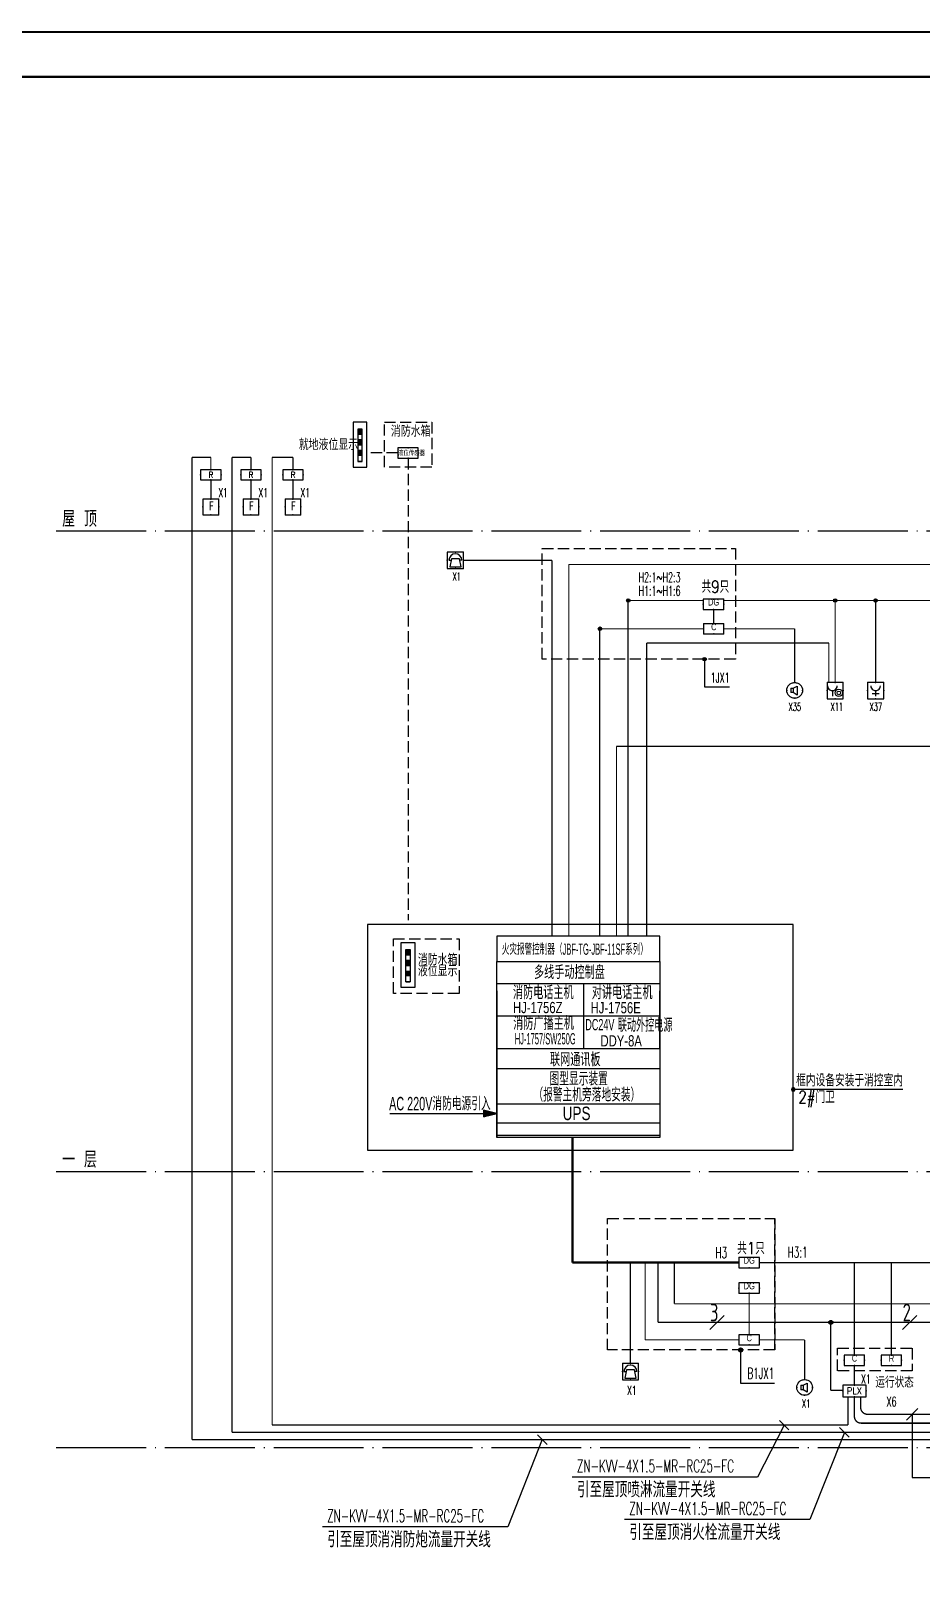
# Model space of a CAD drawing. Extents: x -1396510 to 1250330, y -1892470 to 1623980.
# Drawn here: x -534984 to -515184, y -1387120 to -1352785 of the extents above; entities that cross this region are included whole.
import ezdxf
from ezdxf.enums import TextEntityAlignment as Align

# ---------------------------------------------------------------- set-up
doc = ezdxf.new("R2010")
doc.units = 0
doc.header["$LTSCALE"] = 1000
doc.header["$MEASUREMENT"] = 0
doc.linetypes.add('DASH', pattern=[0.35, 0.25, -0.1])
doc.linetypes.add('DOTE', pattern=[2.42, 2, -0.2, 0.02, -0.2])
doc.layers.get('Defpoints').update_dxf_attribs({"color": 210})
for name, color, linetype in [('0-cxFrame', 155, 'Continuous'), ('0-校对', 6, 'Continuous'), ('DIM-消防', 3, 'Continuous'), ('DIM-照明', 3, 'Continuous'), ('EQUIP-广播', 3, 'Continuous'), ('EQUIP-消防', 3, 'Continuous'), ('TEL_TEXT', 7, 'Continuous'), ('WIRE-手动控制线', 4, 'TG_N'), ('WIRE-消防', 5, 'DASH'), ('WIRE-照明', 1, 'Continuous'), ('电气', 7, 'Continuous'), ('电气标注', 6, 'Continuous'), ('电气系统图', 7, 'Continuous')]:
    doc.layers.add(name, color=color, linetype=linetype)
doc.layers.add('0-cxText', color=131, linetype='Continuous', lineweight=25)
doc.styles.add('_HZTXT', font='bzxw.shx', dxfattribs={"width": 0.8, "bigfont": 'bzhz.shx'})
doc.styles.add('_TEL_DIM', font='SIMPLEX', dxfattribs={"width": 0.8, "height": 3.5, "bigfont": 'HZTXT'})
doc.styles.add('cx_tuming', font='simhei.ttf')
doc.styles.add('cx_tuqian1', font='')
doc.styles.add('HZTXT5', font='aa.shx', dxfattribs={"width": 0.7, "bigfont": 'hztxt.shx'})
doc.styles.get("Standard").update_dxf_attribs({"font": 'gbenor.shx', "bigfont": 'gbcbig.shx'})
doc.styles.add('TG_LINETYPE', font='SIMPLEX', dxfattribs={"width": 0.8, "height": 3, "bigfont": 'HZTXT'})
doc.styles.add('宋体', font='')
doc.styles.add('黑体', font='simhei.ttf', dxfattribs={"height": 12})
doc.styles.get('cx_tuqian1').set_extended_font_data('SimSun')
doc.styles.get('宋体').set_extended_font_data('SimSun')
doc.linetypes.add('TG_B', pattern='A,1,-0.3,["B",TG_LINETYPE,S=0.1,R=0,X=-0.25,Y=-0.15],0', length=1.3)
doc.linetypes.add('TG_H', pattern='A,1,-0.3,["H",TG_LINETYPE,S=0.1,R=0,X=-0.25,Y=-0.15],0', length=1.3)
doc.linetypes.add('TG_N', pattern='A,1,-0.3,["N",TG_LINETYPE,S=0.1,R=0,X=-0.25,Y=-0.15],0', length=1.3)
doc.linetypes.add('TG_TV', pattern='A,1,-0.6,["TV",TG_LINETYPE,S=0.1,R=0,X=-0.6,Y=-0.15],0', length=1.6)
doc.linetypes.add('TG_XP', pattern='A,1,-0.3,["XP",TG_LINETYPE,S=0.1,R=0,X=-0.6,Y=-0.15],0', length=1.3)
doc.linetypes.add('TG_Z', pattern='A,1,-0.3,["Z",TG_LINETYPE,S=0.1,R=0,X=-0.25,Y=-0.15],0', length=1.3)

# ---------------------------------------------------------------- blocks, each defined once
blk = doc.blocks.new('A$C2D115A94')
at = {"layer": '电气系统图'}
h = blk.add_hatch(color=2, dxfattribs=at)
edge = h.paths.add_edge_path()
edge.add_arc((45, 45), 45, 0, 360)
at = {"layer": '电气系统图', "color": 2}
for p, q in [((0, 45), (90, 45)), ((45, 90), (45, 0))]:
    blk.add_line(p, q, dxfattribs=at)
blk.add_circle((45, 45), 45, dxfattribs=at)
blk = doc.blocks.new('$equip$00002658')
for p, q in [((0.5, 1), (-0.5, 1)), ((-0.5, 1), (-0.5, 0)), ((0.5, 0), (0.5, 1)), ((-0.5, 0), (0.5, 0)), ((-0.4, 0.5), (-0.27, 0.5)), ((-0.25, 0.6), (-0.35, 0.1)), ((-0.35, 0.1), (0.35, 0.1)), ((0.25, 0.6), (-0.25, 0.6)), ((0.35, 0.1), (0.25, 0.6)), ((0.4, 0.5), (0.27, 0.5))]:
    blk.add_line(p, q)
at = {"const_width": 0.0571}
blk.add_lwpolyline([(-0.5, 1), (0.5, 1), (0.5, 0), (-0.5, 0), (-0.5, 1), (0.5, 1)], dxfattribs=at)
blk.add_arc((0, 0.5), 0.4, 0, 180)
for p in [(0, 1), (-0.5, 0.5), (0, 0), (0.5, 0.5)]:
    blk.add_point(p)
at = {"color": 7, "flags": 1}
for tag, height, p in [('A', 0.00002, (0, 0)), ('B', 0.4, (0.762, 0.292))]:
    blk.add_attdef(tag, text='', height=height, dxfattribs=at).set_placement(p, align=Align.MIDDLE_CENTER)
blk = doc.blocks.new('$equip$00002655')
for p, q in [((-0.5, 1), (-0.5, 0)), ((0.5, 1), (-0.5, 1)), ((0.5, 0), (0.5, 1)), ((-0.5, 0), (0.5, 0)), ((-0.169, 0.5), (-0.169, 0.15))]:
    blk.add_line(p, q)
at = {"const_width": 0.0571}
blk.add_lwpolyline([(-0.5, 1), (0.5, 1), (0.5, 0), (-0.5, 0), (-0.5, 1), (0.5, 1)], dxfattribs=at)
for radius in [0.226, 0.113]:
    blk.add_circle((0.227, 0.36), radius)
blk.add_arc((-0.169, 0.8), 0.3, 180, 0)
for p in [(0, 1), (-0.5, 0.5), (0, 0), (0.5, 0.5)]:
    blk.add_point(p)
at = {"color": 7, "flags": 1}
for tag, height, p in [('A', 0.00002, (0, 0)), ('B', 0.4, (0.762, 0.292))]:
    blk.add_attdef(tag, text='', height=height, dxfattribs=at).set_placement(p, align=Align.MIDDLE_CENTER)
blk = doc.blocks.new('$equip$00002656')
for p, q in [((-0.5, 1), (-0.5, 0)), ((0.5, 1), (-0.5, 1)), ((0.5, 0), (0.5, 1)), ((-0.5, 0), (0.5, 0)), ((-0.219, 0.331), (0.222, 0.331)), ((0, 0.5), (0, 0.15))]:
    blk.add_line(p, q)
at = {"const_width": 0.0571}
blk.add_lwpolyline([(-0.5, 1), (0.5, 1), (0.5, 0), (-0.5, 0), (-0.5, 1), (0.5, 1)], dxfattribs=at)
blk.add_arc((0, 0.8), 0.3, 180, 0)
for p in [(0, 1), (-0.5, 0.5), (0, 0), (0.5, 0.5)]:
    blk.add_point(p)
at = {"color": 7, "flags": 1}
for tag, height, p in [('A', 0.00002, (0, 0)), ('B', 0.4, (0.762, 0.292))]:
    blk.add_attdef(tag, text='', height=height, dxfattribs=at).set_placement(p, align=Align.MIDDLE_CENTER)
blk = doc.blocks.new('$equip$00002776')
for p, q in [((0.65, 0.65), (-0.65, 0.65)), ((-0.65, 0.65), (-0.65, 0)), ((-0.65, 0), (0.65, 0)), ((0.65, 0), (0.65, 0.65))]:
    blk.add_line(p, q)
at = {"const_width": 0.0571}
blk.add_lwpolyline([(-0.65, 0.65), (-0.65, 0), (0.65, 0), (0.65, 0.65), (-0.65, 0.65), (-0.65, 0)], dxfattribs=at)
for p in [(-0.65, 0.325), (0, 0.65), (0, 0), (0.65, 0.325)]:
    blk.add_point(p)
at = {"color": 7}
blk.add_attdef('$TEXT$', text='', height=0.34, dxfattribs=at).set_placement((0.006, 0.343), align=Align.MIDDLE_CENTER)
at = {"color": 7, "flags": 1}
for tag, height, p in [('A', 0.00002, (0, 0)), ('B', 0.4, (0.905, 0.246))]:
    blk.add_attdef(tag, text='', height=height, dxfattribs=at).set_placement(p, align=Align.MIDDLE_CENTER)
blk = doc.blocks.new('$equip$00002773')
for p, q in [((0.65, 0.65), (-0.65, 0.65)), ((-0.65, 0.65), (-0.65, 0)), ((-0.65, 0), (0.65, 0)), ((0.65, 0), (0.65, 0.65))]:
    blk.add_line(p, q)
at = {"const_width": 0.04}
blk.add_lwpolyline([(-0.65, 0.65), (-0.65, 0), (0.65, 0), (0.65, 0.65), (-0.65, 0.65), (-0.65, 0)], dxfattribs=at)
for p in [(-0.65, 0.325), (0, 0.65), (0, 0), (0.65, 0.325)]:
    blk.add_point(p)
at = {"color": 7}
blk.add_attdef('$TEXT$', text='', height=0.4, dxfattribs=at).set_placement((0.006, 0.343), align=Align.MIDDLE_CENTER)
at = {"color": 7, "flags": 1}
for tag, p in [('A', (0, 0)), ('B', (0.905, 0.246))]:
    blk.add_attdef(tag, text='', height=0.4, dxfattribs=at).set_placement(p, align=Align.MIDDLE_CENTER)
blk = doc.blocks.new('$equip$00002341')
for p, q in [((-0.241, 0.136), (-0.241, -0.144)), ((-0.241, 0.136), (-0.101, 0.136)), ((-0.101, 0.136), (0.167, 0.277)), ((-0.101, 0.136), (-0.101, -0.144)), ((0.167, 0.277), (0.167, -0.295)), ((-0.101, -0.144), (-0.241, -0.144)), ((0.167, -0.295), (-0.101, -0.144))]:
    blk.add_line(p, q)
at = {"const_width": 0.0571}
blk.add_lwpolyline([(-0.5, 0, -1), (0.5, 0, -1), (-0.5, 0, -1.463176)], format="xyb", dxfattribs=at)
blk.add_circle((0, 0), 0.5)
for p in [(-0.5, 0), (0, 0.5), (0.5, 0), (0, -0.5)]:
    blk.add_point(p)
at = {"color": 7, "style": '_TEL_DIM', "flags": 1}
blk.add_attdef('A', text='', height=0.00002, dxfattribs=at).set_placement((0, 0), align=Align.MIDDLE_CENTER)
blk = doc.blocks.new('$TELECSYS$00000095')
blk.add_line((0.4, 0.4), (-0.4, -0.4))
at = {"width": 0.8}
blk.add_attdef('N', text='', height=1, dxfattribs=at).set_placement((-0.017, 1.056), align=Align.MIDDLE)
blk = doc.blocks.new('$equip$00001927')
for p, q in [((0.65, 0.65), (-0.65, 0.65)), ((-0.65, 0.65), (-0.65, 0)), ((-0.65, 0), (0.65, 0)), ((0.65, 0), (0.65, 0.65))]:
    blk.add_line(p, q)
for p in [(-0.65, 0.325), (0, 0.65), (0, 0), (0.65, 0.325)]:
    blk.add_point(p)
at = {"color": 7, "style": '_TEL_DIM'}
blk.add_attdef('$TEXT$', text='', height=0.34, dxfattribs=at).set_placement((0.006, 0.343), align=Align.MIDDLE_CENTER)
at = {"color": 7, "style": '_TEL_DIM', "flags": 1}
blk.add_attdef('A', text='', height=0.00002, dxfattribs=at).set_placement((0, 0), align=Align.MIDDLE_CENTER)
blk = doc.blocks.new('$equip$00002809')
for p, q in [((-0.65, 0.65), (-0.65, 0)), ((0.65, 0.65), (-0.65, 0.65)), ((-0.65, 0), (0.65, 0)), ((0.65, 0), (0.65, 0.65))]:
    blk.add_line(p, q)
at = {"const_width": 0.04}
blk.add_lwpolyline([(-0.65, 0.65), (0.65, 0.65), (0.65, 0), (-0.65, 0), (-0.65, 0.65), (0.65, 0.65)], dxfattribs=at)
for p in [(-0.65, 0.325), (0, 0.65), (0, 0), (0.65, 0.325)]:
    blk.add_point(p)
at = {"color": 7, "flags": 1}
for tag, height, p in [('A', 0.00002, (0, 0)), ('B', 0.4, (0.905, 0.246))]:
    blk.add_attdef(tag, text='', height=height, dxfattribs=at).set_placement(p, align=Align.MIDDLE_CENTER)
blk = doc.blocks.new('$equip$00003128')
for p, q in [((-0.5, 0.5), (-0.5, -0.5)), ((0.5, 0.5), (-0.5, 0.5)), ((0.5, -0.5), (0.5, 0.5)), ((-0.5, -0.5), (0.5, -0.5))]:
    blk.add_line(p, q)
at = {"const_width": 0.0571}
blk.add_lwpolyline([(-0.5, 0.5), (0.5, 0.5), (0.5, -0.5), (-0.5, -0.5), (-0.5, 0.5), (0.5, 0.5)], dxfattribs=at)
for p in [(-0.5, 0), (0, 0.5), (0.5, 0), (0, -0.5)]:
    blk.add_point(p)
at = {"color": 7, "style": '_TEL_DIM'}
blk.add_attdef('$TEXT$', text='', height=0.4, dxfattribs=at).set_placement((0.026, -0.008), align=Align.MIDDLE_CENTER)
at = {"color": 7, "style": '_TEL_DIM', "flags": 1}
for tag, height, p in [('A', 0.00002, (0, 0)), ('B', 0.4, (0.755, -0.254))]:
    blk.add_attdef(tag, text='', height=height, dxfattribs=at).set_placement(p, align=Align.MIDDLE_CENTER)
blk = doc.blocks.new('TK22.A1 L(Dragon)')
at = {"layer": '0-cxFrame', "color": 7, "const_width": 0.5}
blk.add_lwpolyline([(0, 0), (-841, 0), (-841, 594), (0, 594)], close=True, dxfattribs=at)
at = {"layer": '0-cxFrame', "const_width": 0.5}
blk.add_lwpolyline([(-80, 10), (-821, 10), (-821, 584), (-80, 584)], close=True, dxfattribs=at)
at = {"style": '黑体', "flags": 4}
blk.add_attdef('图幅', text='', height=3.3, dxfattribs=at).set_placement((-40, 3), align=Align.RIGHT)
at = {"layer": '0-cxText', "flags": 4}
for tag, height, style, p in [('建设单位', 3.5, 'cx_tuming', (-45, 240)), ('项目名称', 3.5, 'cx_tuming', (-45, 210)), ('子项名称', 3.5, 'cx_tuming', (-45, 180)), ('工程编号', 3.3, 'cx_tuqian1', (-35, 165)), ('图名1', 3.5, 'cx_tuming', (-45, 87)), ('图名2', 3.5, 'cx_tuming', (-45, 79)), ('图名3', 3.5, 'cx_tuming', (-45, 71)), ('出图日期', 3.3, 'cx_tuqian1', (-39, 60)), ('专业', 3.3, 'cx_tuqian1', (-55, 52)), ('图号', 3.3, 'cx_tuqian1', (-55, 44)), ('版次', 3.3, 'cx_tuqian1', (-20, 44))]:
    blk.add_attdef(tag, text='', height=height, dxfattribs=dict(at, style=style)).set_placement(p, align=Align.MIDDLE)
at = {"layer": 'Defpoints', "color": 6, "flags": 4}
for tag, height, style, p in [('tufu', 3.3, '黑体', (-12, 12)), ('dwfname', 4, 'cx_tuqian1', (-80, 3))]:
    blk.add_attdef(tag, text='', height=height, dxfattribs=dict(at, style=style)).set_placement(p, align=Align.RIGHT)

msp = doc.modelspace()

# ---------------------------------------------------------------- hatches: boundary and pattern name
at = {"layer": 'TEL_TEXT'}
h = msp.add_hatch(color=8, dxfattribs=at)
h.dxf.hatch_style = 1
h.paths.add_polyline_path([(-527615.6, -1361644.8), (-527715.6, -1361644.8), (-527715.6, -1361764.8), (-527615.6, -1361764.8)])
h = msp.add_hatch(color=8, dxfattribs=at)
h.dxf.hatch_style = 1
h.paths.add_polyline_path([(-527615.6, -1361884.8), (-527715.6, -1361884.8), (-527715.6, -1362004.8), (-527615.6, -1362004.8)])
h = msp.add_hatch(color=8, dxfattribs=at)
h.dxf.hatch_style = 1
h.paths.add_polyline_path([(-527615.6, -1362124.8), (-527715.6, -1362124.8), (-527715.6, -1362244.8), (-527615.6, -1362244.8)])
h = msp.add_hatch(color=8, dxfattribs=at)
h.dxf.hatch_style = 1
h.paths.add_polyline_path([(-526644.8, -1373221.5), (-526544.8, -1373221.5), (-526544.8, -1373341.5), (-526644.8, -1373341.5)])
h = msp.add_hatch(color=8, dxfattribs=at)
h.dxf.hatch_style = 1
h.paths.add_polyline_path([(-526644.8, -1373461.5), (-526544.8, -1373461.5), (-526544.8, -1373581.5), (-526644.8, -1373581.5)])
h = msp.add_hatch(color=8, dxfattribs=at)
h.dxf.hatch_style = 1
h.paths.add_polyline_path([(-526644.8, -1373701.5), (-526544.8, -1373701.5), (-526544.8, -1373821.5), (-526644.8, -1373821.5)])
at = {"layer": '电气'}
h = msp.add_hatch(dxfattribs=at)
h.set_pattern_fill('ANSI31', color=0, scale=24, style=0)
h.set_pattern_definition([(45.0000001, (-1024184.3677, -1509987.2517), (-2.121320348, 2.12132034), [])])
h.paths.add_polyline_path([(-524913.8, -1376799.5), (-524913.8, -1376946.7), (-524617.4, -1376873.1)])

# ---------------------------------------------------------------- linework, layer by layer
at = {"layer": 'DIM-照明'}
for p, q in [((-518124.2, -1383910.8), (-518336.3, -1383698.7)), ((-515512.1, -1383691.1), (-515257.5, -1383436.6)), ((-515384.8, -1383563.8), (-515384.8, -1384968.5)), ((-523503.9, -1384233.5), (-523716.1, -1384021.3)), ((-518230.3, -1383804.8), (-518823.4, -1384959.5)), ((-516890.9, -1383966.1), (-517659.8, -1385907.7)), ((-516784.9, -1384072.2), (-516997, -1383860)), ((-523610, -1384127.4), (-524378.8, -1386069)), ((-518823.4, -1384959.5), (-522943.4, -1384959.5)), ((-515384.8, -1384968.5), (-511740, -1384968.5)), ((-524378.8, -1386069), (-528498.8, -1386069)), ((-517659.8, -1385907.7), (-521779.8, -1385907.7))]:
    msp.add_line(p, q, dxfattribs=at)
at = {"layer": 'TEL_TEXT'}
for p, q in [((-527615.6, -1361764.8, -1550805.5), (-527715.6, -1361764.8, -1550805.5)), ((-527615.6, -1361884.8, -1550805.5), (-527715.6, -1361884.8, -1550805.5)), ((-527615.6, -1362004.8, -1550805.5), (-527715.6, -1362004.8, -1550805.5)), ((-526644.8, -1373341.5, -1550805.5), (-526544.8, -1373341.5, -1550805.5)), ((-526644.8, -1373461.5, -1550805.5), (-526544.8, -1373461.5, -1550805.5)), ((-526644.8, -1373581.5, -1550805.5), (-526544.8, -1373581.5, -1550805.5))]:
    msp.add_line(p, q, dxfattribs=at)
at = {"layer": 'TEL_TEXT', "color": 8}
for p, q in [((-527615.6, -1362124.8, -1550805.5), (-527715.6, -1362124.8, -1550805.5)), ((-527615.6, -1362364.8, -1550805.5), (-527715.6, -1362364.8, -1550805.5)), ((-526644.8, -1373701.5, -1550805.5), (-526544.8, -1373701.5, -1550805.5)), ((-526644.8, -1373941.5, -1550805.5), (-526544.8, -1373941.5, -1550805.5))]:
    msp.add_line(p, q, dxfattribs=at)
at = {"layer": 'TEL_TEXT', "linetype": 'DASH'}
for p, q in [((-526822.3, -1362176.8, -1550805.5), (-527515.6, -1362176.8, -1550805.5)), ((-526594.8, -1362290.5, -1550805.5), (-526594.8, -1372567.6, -1550805.5))]:
    msp.add_line(p, q, dxfattribs=at)
at = {"layer": 'TEL_TEXT', "elevation": -1550805.5}
for points in [[(-527515.6, -1361490.9), (-527815.6, -1361490.9), (-527815.6, -1362490.9), (-527515.6, -1362490.9)], [(-527615.6, -1361644.8), (-527715.6, -1361644.8), (-527715.6, -1362364.8), (-527615.6, -1362364.8)], [(-526744.8, -1373067.6), (-526444.8, -1373067.6), (-526444.8, -1374067.6), (-526744.8, -1374067.6)], [(-526644.8, -1373221.5), (-526544.8, -1373221.5), (-526544.8, -1373941.5), (-526644.8, -1373941.5)]]:
    msp.add_lwpolyline(points, close=True, dxfattribs=at)
at = {"layer": 'TEL_TEXT', "color": 1, "linetype": 'DASH', "elevation": -1550805.5}
for points in [[(-527122.3, -1361490.9), (-526067.3, -1361490.9), (-526067.3, -1362490.9), (-527122.3, -1362490.9)], [(-526921.3, -1372985.5), (-525460.8, -1372985.5), (-525460.8, -1374200.5), (-526921.3, -1374200.5)]]:
    msp.add_lwpolyline(points, close=True, dxfattribs=at)
at = {"layer": 'TEL_TEXT', "linetype": 'DASH'}
msp.add_lwpolyline([(-517043.5, -1382094.9), (-515383.5, -1382094.9), (-515383.5, -1382594.9), (-517043.5, -1382594.9)], close=True, dxfattribs=at)
at = {"layer": 'WIRE-手动控制线', "color": 4, "linetype": 'TG_N', "ltscale": 0.75, "const_width": 30}
for points, elevation in [([(-521034.3, -1380188.4), (-521034.3, -1381520.5)], 3095.9), ([(-521034.3, -1381520.5), (-509229.9, -1381520.4)], -12631.4), ([(-517192.8, -1381520.5), (-517192.8, -1383030.2)], -1391170.4), ([(-517192.8, -1383030.2), (-516928.2, -1383030.2)], -1391170.4)]:
    msp.add_lwpolyline(points, dxfattribs=dict(at, elevation=elevation))
at = {"layer": 'WIRE-消防', "color": 3, "linetype": 'TG_Z', "ltscale": 0.7, "const_width": 27, "elevation": -1550805.5}
for points in [[(-525362.1, -1364563.9), (-523392.8, -1364563.9)], [(-523392.8, -1364563.9), (-523392.8, -1372929.1)]]:
    msp.add_lwpolyline(points, dxfattribs=at)
at = {"layer": 'WIRE-消防', "color": 4, "linetype": 'TG_TV', "ltscale": 0.7, "const_width": 27, "elevation": -1550805.5}
for points in [[(-523020.1, -1364656.5), (-523020.1, -1372929.1)], [(-523020.1, -1364656.5), (-501312.6, -1364656.6)]]:
    msp.add_lwpolyline(points, dxfattribs=at)
at = {"layer": 'WIRE-消防', "color": 2, "linetype": 'TG_B', "ltscale": 0.7, "const_width": 27, "elevation": -1550805.5}
for points in [[(-522332.2, -1366088.4), (-522332.6, -1372929.2)], [(-522332.2, -1366088.4), (-520025.7, -1366088.4)], [(-519570.7, -1366088.4), (-517996.3, -1366088.4)], [(-517996.3, -1367283.1), (-517996.3, -1366088.4)]]:
    msp.add_lwpolyline(points, dxfattribs=at)
at = {"layer": 'WIRE-消防', "color": 6, "linetype": 'TG_H', "ltscale": 0.7, "const_width": 27, "elevation": -1550805.5}
for points in [[(-521287.4, -1366403.4), (-517236.3, -1366403.4)], [(-521287.4, -1366403.4), (-521287.4, -1372929.2)], [(-517236.3, -1367283.1), (-517236.3, -1366403.4)]]:
    msp.add_lwpolyline(points, dxfattribs=at)
at = {"layer": 'WIRE-消防', "color": 4, "linetype": 'TG_XP', "ltscale": 0.7, "const_width": 27, "elevation": -1550805.5}
for points in [[(-521959.9, -1368701.3), (-500233.3, -1368701.3)], [(-521959.9, -1368701.3), (-521959.9, -1372929.2)]]:
    msp.add_lwpolyline(points, dxfattribs=at)
at = {"layer": 'WIRE-消防', "color": 3, "linetype": 'TG_Z', "ltscale": 0.75, "const_width": 30, "elevation": 5284.9}
msp.add_lwpolyline([(-521648.6, -1382433.9), (-521648.6, -1380188.4)], dxfattribs=at)
at = {"layer": 'WIRE-消防', "color": 2, "linetype": 'TG_B', "ltscale": 0.75, "const_width": 27}
for points, elevation in [([(-521322.2, -1380188.4), (-521322.2, -1381908.3)], 3095.9), ([(-521322.2, -1381908.3), (-519237.2, -1381908.3)], -1550805.5), ([(-518782.2, -1381908.3), (-517775.5, -1381908.3)], -1550805.5), ([(-517775.5, -1382791.5), (-517775.5, -1381908.3)], -1550805.5)]:
    msp.add_lwpolyline(points, dxfattribs=dict(at, elevation=elevation))
at = {"layer": 'WIRE-消防', "color": 210, "linetype": 'TG_H', "ltscale": 0.75, "const_width": 27}
for points, elevation in [([(-520671.6, -1381106.4), (-520671.6, -1380188.4)], 5284.9), ([(-520671.6, -1381106.4), (-501090.2, -1381106.4)], 3095.9)]:
    msp.add_lwpolyline(points, dxfattribs=dict(at, elevation=elevation))
at = {"layer": 'WIRE-照明', "linetype": 'Continuous'}
for points, const_width, elevation in [([(-531400.4, -1362272.2), (-531400.7, -1384127.4)], 27, -1380225.2), ([(-530980.9, -1362272.2), (-531400.4, -1362272.2)], 27, -1544238.4), ([(-530980.9, -1362548.1), (-530980.9, -1362272.2)], 27, -1544238.4), ([(-530509, -1362272.2), (-530509.4, -1383966)], 27, -1386792.3), ([(-530089.5, -1362272.2), (-530509, -1362272.2)], 27, -1550805.5), ([(-530089.5, -1362548.1), (-530089.5, -1362272.2)], 27, -1550805.5), ([(-529617.6, -1362272.2), (-529618, -1383804.7)], 27, -1393359.4), ([(-529154.5, -1362272.2), (-529617.6, -1362272.2)], 27, -1550805.5), ([(-529154.5, -1362548.1), (-529154.5, -1362272.2)], 27, -1550805.5), ([(-530980.9, -1362775.6), (-530980.9, -1363215.6)], 30, -1546427.4), ([(-530089.5, -1362775.6), (-530089.5, -1363215.6)], 30, -1552994.6), ([(-529154.5, -1362775.6), (-529154.5, -1363215.6)], 30, -1552994.6), ([(-521701.9, -1365458.4), (-521702.3, -1372929.2)], 27, -1550805.5), ([(-521701.9, -1365458.4), (-520035.4, -1365458.4)], 27, -1550805.5), ([(-519573.9, -1365458.4), (-506514, -1365458.4)], 27, -1550805.5), ([(-517096.3, -1367283.1), (-517096.3, -1365458.4)], 27, -1550805.5), ([(-516196.3, -1367283.1), (-516196.3, -1365458.4)], 27, -1550805.5), ([(-519798.2, -1365974.6), (-519798.2, -1365657.4)], 27, -1550805.5), ([(-522939.9, -1380188.4), (-522939.9, -1377407.3)], 52.5, -1550805.5), ([(-522939.9, -1380188.4), (-519237.2, -1380188.4)], 52.5, 0), ([(-518782.2, -1380188.3), (-499514.5, -1380188.3)], 30, 0), ([(-519009.7, -1381794.5), (-519009.7, -1380870.2)], 27, -1550805.5), ([(-516668.2, -1382474.9), (-516668.2, -1382914.9)], 30, -1393359.4), ([(-516811.2, -1383174.9), (-516811.2, -1383804.8)], 30, -1393359.4), ([(-516668.2, -1383174.9), (-516668.2, -1383611.5)], 30, -1391170.4), ([(-516528.2, -1383413.8), (-516528.2, -1383174.9)], 30, 2189), ([(-516378.2, -1383563.8), (-514750, -1383563.8)], 30, 2189), ([(-530509.4, -1383966), (-512459.8, -1383966.1)], 30, -1391170.4), ([(-529618, -1383804.7), (-516811.2, -1383804.8)], 30, -1388981.4), ([(-516518.2, -1383761.5), (-513399.9, -1383761.5)], 30, -1391170.4), ([(-531400.7, -1384127.4), (-508819.8, -1384127.5)], 30, -1393359.4)]:
    msp.add_lwpolyline(points, dxfattribs=dict(at, const_width=const_width, elevation=elevation))
at = {"layer": 'WIRE-照明', "linetype": 'Continuous', "const_width": 30}
for points in [[(-516668.2, -1382247.4), (-516668.2, -1380188.4)], [(-515845.7, -1382247.4), (-515845.7, -1380188.4)]]:
    msp.add_lwpolyline(points, dxfattribs=at)
for points, elevation in [([(-516668.2, -1383611.5, 0.4142132), (-516518.2, -1383761.5)], -1391170.4), ([(-516528.2, -1383413.8, 0.4142136), (-516378.2, -1383563.8)], 2189)]:
    msp.add_lwpolyline(points, format="xyb", dxfattribs=dict(at, elevation=elevation))
at = {"layer": '电气', "color": 0}
for p, q in [((-524617.4, -1376873.1, -1550805.5), (-524913.8, -1376799.5, -1550805.5)), ((-524913.8, -1376799.5, -1550805.5), (-524913.8, -1376946.7, -1550805.5)), ((-524617.4, -1376873.1, -1550805.5), (-524913.8, -1376946.7, -1550805.5))]:
    msp.add_line(p, q, dxfattribs=at)
at = {"layer": '电气', "color": 1}
msp.add_line((-527003.8, -1376873.1, -1550805.5), (-524913.8, -1376873.1, -1550805.5), dxfattribs=at)
at = {"layer": '电气标注'}
for p, q in [((-524617.4, -1373978.6, -1550805.5), (-520992.7, -1373978.6, -1550805.5)), ((-522696.3, -1373978.6, -1550805.5), (-522696.3, -1375423.8, -1550805.5)), ((-524617.4, -1374701.2, -1550805.5), (-520992.7, -1374701.2, -1550805.5)), ((-524617.4, -1375423.8, -1550805.5), (-524617.4, -1377407.3, -1550805.5)), ((-520992.7, -1375697.1, -1550805.5), (-520992.7, -1376369.5, -1550805.5))]:
    msp.add_line(p, q, dxfattribs=at)
at = {"layer": '电气标注', "ltscale": 0.01}
msp.add_line((-524617.4, -1377354.3, -1550805.5), (-520992.7, -1377354.3, -1550805.5), dxfattribs=at)
at = {"layer": '电气标注', "ltscale": 0.01, "elevation": -1550805.5}
for points in [[(-524617.4, -1373493.6), (-520992.7, -1373493.6), (-520992.7, -1372929.2), (-524617.4, -1372929.2)], [(-520992.7, -1377407.3), (-524617.4, -1377407.3), (-524617.4, -1373493.6), (-520992.7, -1373493.6)], [(-520992.7, -1377407.3), (-524617.4, -1377407.3), (-524617.4, -1373493.6), (-520992.7, -1373493.6)]]:
    msp.add_lwpolyline(points, close=True, dxfattribs=at)
at = {"layer": '电气标注', "elevation": -1550805.5}
msp.add_lwpolyline([(-524617.4, -1374139.6), (-524617.4, -1375423.8), (-520992.7, -1375423.8), (-520992.7, -1374139.6)], dxfattribs=at)
for points in [[(-524617.4, -1375423.8), (-520992.7, -1375423.8), (-520992.7, -1375879.4), (-524617.4, -1375879.4)], [(-524617.4, -1376655.9), (-520992.7, -1376655.9), (-520992.7, -1377090.4), (-524617.4, -1377090.4)]]:
    msp.add_lwpolyline(points, close=True, dxfattribs=at)
at = {"layer": '电气系统图', "color": 1, "linetype": 'DOTE'}
for p, q in [((-534423, -1363910.6, -1550805.5), (-495063, -1363910.6, -1550805.5)), ((-534423, -1378165.3, -1550805.5), (-495063, -1378165.3, -1550805.5)), ((-534423, -1384302.8, -1550805.5), (-495063, -1384302.8, -1550805.5))]:
    msp.add_line(p, q, dxfattribs=at)
at = {"layer": '电气系统图', "color": 2}
for p, q in [((-520000.4, -1366763.4, -1550805.5), (-520000.4, -1367375.9, -1550805.5)), ((-520000.4, -1367375.9, -1550805.5), (-519446.4, -1367375.9, -1550805.5)), ((-515593.2, -1376335.6, -1550805.5), (-518028.6, -1376335.6, -1550805.5)), ((-519198.4, -1382133.4, 2672.5), (-519198.4, -1382871.5, 2672.5)), ((-519198.4, -1382871.5, 2672.5), (-518446.9, -1382871.5, 2672.5))]:
    msp.add_line(p, q, dxfattribs=at)
at = {"layer": '电气系统图', "color": 2, "linetype": 'DASH'}
msp.add_line((-518437.2, -1382133.4, 2672.5), (-518437.2, -1379205.1, 2672.5), dxfattribs=at)
for points, elevation in [([(-523610.6, -1364299.8), (-519315.4, -1364299.8), (-519315.4, -1366763.4), (-523610.6, -1366763.4)], -1550805.5), ([(-522157.1, -1379205.1), (-518437.2, -1379205.1), (-518437.2, -1382133.4), (-522157.2, -1382133.4)], 2672.5)]:
    msp.add_lwpolyline(points, close=True, dxfattribs=dict(at, elevation=elevation))
at = {"layer": '电气系统图', "elevation": -1550805.5}
msp.add_lwpolyline([(-518028.6, -1372663.6), (-527498.7, -1372663.6), (-527498.7, -1377685.6), (-518028.6, -1377685.6)], close=True, dxfattribs=at)

# ---------------------------------------------------------------- block references
at = {"layer": '0-cxFrame', "xscale": 100, "yscale": 100, "zscale": 100}
msp.add_blockref('TK22.A1 L(Dragon)', (-471840, -1412210), dxfattribs=at)
at = {"layer": 'DIM-消防', "linetype": 'ByBlock'}
ref = msp.add_blockref('$TELECSYS$00000095', (-519723, -1381520.5, -12631.4), dxfattribs=dict(at, xscale=393.7500000000093, yscale=393.7500000000093, zscale=393.7500000000093, rotation=359.9850201710626))
ref.add_attrib('N', '3', dxfattribs={"layer": '0', "color": 7, "height": 393.8, "width": 0.8}).set_placement((-519787.2, -1381298.6, -12631.4), align=Align.MIDDLE)
ref = msp.add_blockref('$TELECSYS$00000095', (-515440, -1381520.5, -12631.4), dxfattribs=dict(at, xscale=393.7500000000093, yscale=393.7500000000093, zscale=393.7500000000093, rotation=359.9850201710626))
ref.add_attrib('N', '2', dxfattribs={"layer": '0', "color": 7, "height": 393.8, "width": 0.8}).set_placement((-515504.2, -1381298.6, -12631.4), align=Align.MIDDLE)
at = {"layer": 'EQUIP-广播', "xscale": 350.0000000000001, "yscale": 350.0000000000001, "zscale": 350.0000000000001, "rotation": 1.121355609031169e-07}
for p in [(-517996.3, -1367458.1, -1550805.5), (-517775.5, -1382966.5, -1550805.5)]:
    msp.add_blockref('$equip$00002341', p, dxfattribs=at)
at = {"layer": 'EQUIP-消防'}
for name, p, xscale, yscale, zscale in [('$equip$00002809', (-526594.8, -1362290.5, -1550805.5), 350, 350, 350), ('$equip$00002658', (-525542.1, -1364743.9, -1550805.5), 360, 360, 360), ('$equip$00002658', (-521648.7, -1382793.9, 5284.9), 360, 360, 360)]:
    msp.add_blockref(name, p, dxfattribs=dict(at, xscale=xscale, yscale=yscale, zscale=zscale))
ref = msp.add_blockref('$equip$00001927', (-530980.9, -1362775.6, -1544238.4), dxfattribs=dict(at, xscale=350.0000000002361, yscale=350.0000000002361, zscale=350.0000000002361, rotation=359.9996440211746))
ref.add_attrib('$TEXT$', 'R', dxfattribs={"layer": '0', "color": 7, "height": 131.2, "rotation": 359.99964, "style": '_TEL_DIM', "width": 0.9}).set_placement((-530980.9, -1362661.9, -1544238.4), align=Align.MIDDLE_CENTER)
ref = msp.add_blockref('$equip$00001927', (-530089.5, -1362775.6, -1550805.5), dxfattribs=dict(at, xscale=350.0000000002361, yscale=350.0000000002361, zscale=350.0000000002361, rotation=359.9996440211746))
ref.add_attrib('$TEXT$', 'R', dxfattribs={"layer": '0', "color": 7, "height": 131.2, "rotation": 359.99964, "style": '_TEL_DIM', "width": 0.9}).set_placement((-530089.5, -1362661.9, -1550805.5), align=Align.MIDDLE_CENTER)
ref = msp.add_blockref('$equip$00001927', (-529154.5, -1362775.6, -1550805.5), dxfattribs=dict(at, xscale=350.0000000002361, yscale=350.0000000002361, zscale=350.0000000002361, rotation=359.9996440211746))
ref.add_attrib('$TEXT$', 'R', dxfattribs={"layer": '0', "color": 7, "height": 131.2, "rotation": 359.99964, "style": '_TEL_DIM', "width": 0.9}).set_placement((-529154.5, -1362661.9, -1550805.5), align=Align.MIDDLE_CENTER)
ref = msp.add_blockref('$equip$00003128', (-530980.9, -1363376.9, -1546427.4), dxfattribs=dict(at, xscale=350, yscale=350, zscale=350))
ref.add_attrib('$TEXT$', 'F', dxfattribs={"layer": '0', "color": 7, "height": 200, "style": '宋体', "width": 0.85}).set_placement((-530971.9, -1363513.4, -1546427.4), align=Align.BOTTOM_CENTER)
ref = msp.add_blockref('$equip$00003128', (-530089.5, -1363376.9, -1552994.6), dxfattribs=dict(at, xscale=350, yscale=350, zscale=350))
ref.add_attrib('$TEXT$', 'F', dxfattribs={"layer": '0', "color": 7, "height": 200, "style": '宋体', "width": 0.85}).set_placement((-530080.5, -1363513.4, -1552994.6), align=Align.BOTTOM_CENTER)
ref = msp.add_blockref('$equip$00003128', (-529154.5, -1363376.9, -1552994.6), dxfattribs=dict(at, xscale=350, yscale=350, zscale=350))
ref.add_attrib('$TEXT$', 'F', dxfattribs={"layer": '0', "color": 7, "height": 200, "style": '宋体', "width": 0.85}).set_placement((-529145.5, -1363513.4, -1552994.6), align=Align.BOTTOM_CENTER)
ref = msp.add_blockref('$equip$00002776', (-519801.4, -1365657.4, -1550805.5), dxfattribs=dict(at, xscale=350.0000000000001, yscale=350.0000000000001, zscale=350.0000000000001, rotation=1.121355609031169e-07))
ref.add_attrib('$TEXT$', 'DG', dxfattribs={"layer": '0', "color": 7, "height": 150, "rotation": 0.00001, "style": '_HZTXT', "width": 0.8}).set_placement((-519799.2, -1365614.9, -1550805.5), align=Align.BOTTOM_CENTER)
ref = msp.add_blockref('$equip$00002773', (-519798.2, -1366202.1, -1550805.5), dxfattribs=dict(at, xscale=350.0000000000001, yscale=350.0000000000001, zscale=350.0000000000001, rotation=1.121355609031169e-07))
ref.add_attrib('$TEXT$', 'C', dxfattribs={"layer": '0', "color": 7, "height": 150, "rotation": 0.00001, "style": '_HZTXT', "width": 0.8}).set_placement((-519796, -1366164.3, -1550805.5), align=Align.BOTTOM_CENTER)
at = {"layer": 'EQUIP-消防', "xscale": 360, "yscale": 360, "zscale": 360, "rotation": 1.121355628417408e-07}
for name, p in [('$equip$00002655', (-517096.3, -1367643.1, -1550805.5)), ('$equip$00002656', (-516196.3, -1367643.1, -1550805.5))]:
    msp.add_blockref(name, p, dxfattribs=at)
at = {"layer": 'EQUIP-消防'}
ref = msp.add_blockref('$equip$00002776', (-519009.7, -1380302.1), dxfattribs=dict(at, xscale=350.0000000000001, yscale=350.0000000000001, zscale=350.0000000000001, rotation=1.121355609031169e-07))
ref.add_attrib('$TEXT$', 'DG', dxfattribs={"layer": '0', "color": 7, "height": 150, "rotation": 0.00001, "style": '_HZTXT', "width": 0.8}).set_placement((-519007.5, -1380259.7), align=Align.BOTTOM_CENTER)
ref = msp.add_blockref('$equip$00002776', (-519009.7, -1380870.2, 3095.9), dxfattribs=dict(at, xscale=350.0000000000001, yscale=350.0000000000001, zscale=350.0000000000001, rotation=1.121355609031169e-07))
ref.add_attrib('$TEXT$', 'DG', dxfattribs={"layer": '0', "color": 7, "height": 150, "rotation": 0.00001, "style": '_HZTXT', "width": 0.8}).set_placement((-519007.5, -1380827.8, 3095.9), align=Align.BOTTOM_CENTER)
ref = msp.add_blockref('$equip$00002773', (-519009.7, -1382022, -1550805.5), dxfattribs=dict(at, xscale=350.0000000000001, yscale=350.0000000000001, zscale=350.0000000000001, rotation=1.121355609031169e-07))
ref.add_attrib('$TEXT$', 'C', dxfattribs={"layer": '0', "color": 7, "height": 150, "rotation": 0.00001, "style": '_HZTXT', "width": 0.8}).set_placement((-519007.5, -1381984.2, -1550805.5), align=Align.BOTTOM_CENTER)
ref = msp.add_blockref('$equip$00002773', (-516668.2, -1382474.9), dxfattribs=dict(at, xscale=350.0000000000001, yscale=350.0000000000001, zscale=350.0000000000001, rotation=1.121355609031169e-07))
ref.add_attrib('$TEXT$', 'C', dxfattribs={"layer": '0', "color": 7, "height": 150, "rotation": 0.00001, "style": '_HZTXT', "width": 0.8}).set_placement((-516666, -1382437.1), align=Align.BOTTOM_CENTER)
ref = msp.add_blockref('$equip$00002773', (-515845.7, -1382474.9), dxfattribs=dict(at, xscale=350.0000000000001, yscale=350.0000000000001, zscale=350.0000000000001, rotation=1.121355609031169e-07))
ref.add_attrib('$TEXT$', 'R', dxfattribs={"layer": '0', "color": 7, "height": 150, "rotation": 0.00001, "style": '_HZTXT', "width": 0.8}).set_placement((-515843.5, -1382437.1), align=Align.BOTTOM_CENTER)
ref = msp.add_blockref('$equip$00001927', (-516668.2, -1383174.9, -1391170.4), dxfattribs=dict(at, xscale=400.0000000002697, yscale=400.0000000002697, zscale=400.0000000002697, rotation=359.9996440211793))
ref.add_attrib('$TEXT$', 'PLX', dxfattribs={"layer": '0', "color": 7, "height": 150, "rotation": 359.99964, "style": '_TEL_DIM', "width": 0.9}).set_placement((-516668.2, -1383044.9, -1391170.4), align=Align.MIDDLE_CENTER)
at = {"layer": 'WIRE-照明', "color": 1, "linetype": 'Continuous', "xscale": 0.8999999999999999, "yscale": 0.8999999999999999, "zscale": 0.8999999999999999}
for p in [(-517136.8, -1365498.9, -1550805.5), (-516236.8, -1365498.9, -1550805.5)]:
    msp.add_blockref('A$C2D115A94', p, dxfattribs=at)
at = {"layer": '电气系统图', "xscale": 0.8999999999999999, "yscale": 0.8999999999999999, "zscale": 0.8999999999999999}
for p in [(-521736.8, -1365498.9, -1550805.5), (-522366.8, -1366128.9, -1550805.5), (-520040.9, -1366803.9, -1550805.5)]:
    msp.add_blockref('A$C2D115A94', p, dxfattribs=at)
at = {"layer": '电气系统图', "xscale": -0.9, "yscale": 0.9, "zscale": 0.9, "rotation": 1.121355808209046e-07}
msp.add_blockref('A$C2D115A94', (-517988.1, -1376376.1, -1550805.5), dxfattribs=at)
at = {"layer": '电气系统图', "rotation": 359.9996440164102}
for p in [(-517237.8, -1381565.5, -1375443.1), (-519243.4, -1382178.4, 2672.5)]:
    msp.add_blockref('A$C2D115A94', p, dxfattribs=at)

# ---------------------------------------------------------------- texts
at = {"layer": '0-校对', "style": '_TEL_DIM', "width": 0.6}
for s, p in [('H3', (-519757.8, -1380088.4, 423.4)), ('H3:1', (-518152.7, -1380079, 3095.9))]:
    msp.add_text(s, height=240, rotation=359.99964, dxfattribs=at).set_placement(p)
at = {"layer": 'DIM-照明', "color": 7, "style": '_TEL_DIM'}
for s, height, width, p in [('ZN-KVV-4X1.5-MR-RC25-FC', 280, 0.6, (-522838.4, -1384854.5)), ('引至屋顶喷淋流量开关线', 350, 0.8, (-522838.4, -1385414.5)), ('ZN-KVV-4X1.5-MR-RC25-FC', 280, 0.6, (-528393.8, -1385964)), ('ZN-KVV-4X1.5-MR-RC25-FC', 280, 0.6, (-521674.8, -1385802.7)), ('引至屋顶消火栓流量开关线', 350, 0.8, (-521674.8, -1386362.7)), ('引至屋顶消消防炮流量开关线', 350, 0.8, (-528393.8, -1386524))]:
    msp.add_text(s, height=height, dxfattribs=dict(at, width=width)).set_placement(p)
at = {"layer": 'TEL_TEXT', "style": '_TEL_DIM', "width": 0.8}
for s, height, p in [('消防水箱', 250, (-526975.9, -1361815.4, -1550805.5)), ('就地液位显示', 250, (-529025.5, -1362112.4, -1550805.5)), ('液位传感器', 110, (-526815.1, -1362236.2, -1550805.5)), ('消防水箱', 250, (-526378.4, -1373571.5, -1550805.5)), ('液位显示', 250, (-526376.8, -1373821.5, -1550805.5))]:
    msp.add_text(s, height=height, dxfattribs=at).set_placement(p)
at = {"layer": '电气标注', "color": 210, "style": 'HZTXT5'}
for s, height, width, p in [('火灾报警控制器（JBF-TG-JBF-11SF系列）', 250, 0.5, (-524509.5, -1373340.4, -1552485.4)), ('多线手动控制盘', 300, 0.75, (-523793.5, -1373880.4, -1550805.5)), ('消防电话主机', 300, 0.75, (-524262.5, -1374329.9, -1550805.5)), ('对讲电话主机', 300, 0.75, (-522507.5, -1374329.9, -1550805.5)), ('HJ-1756Z', 250, 0.75, (-524261.3, -1374639.4, -1552485.4)), ('HJ-1756E', 250, 0.75, (-522535.8, -1374643.9, -1552485.4)), ('消防广播主机', 300, 0.75, (-524257.5, -1375013.3, -1550805.5)), ('DC24V', 250, 0.6, (-522652.5, -1375019.3, -1552485.4)), ('联动外控电源', 300, 0.5, (-521929.2, -1375055.5, -1550805.5)), ('HJ-1757/SW250G', 250, 0.4, (-524222.7, -1375334.4, -1552485.4)), ('DDY-8A', 250, 0.75, (-522314.7, -1375379.9, -1552485.4)), ('联网通讯板', 300, 0.75, (-523437.9, -1375820.1, -1552485.4)), ('图型显示装置', 300, 0.6, (-523447.7, -1376250.2, -1552485.4)), ('AC 220V消防电源引入', 300, 0.6, (-527016.3, -1376802.4, -1550805.5)), ('（报警主机旁落地安装）', 300, 0.6, (-523806.5, -1376605.9, -1552485.4)), ('UPS', 300, 0.75, (-523156.1, -1377019, -1552485.4))]:
    msp.add_text(s, height=height, rotation=0.00001, dxfattribs=dict(at, width=width)).set_placement(p)
at = {"layer": '电气系统图', "style": '_TEL_DIM'}
for s, height, rotation, width, p in [('X1', 200, 359.99964, 0.6, (-530811, -1363159, -761423)), ('X1', 200, 359.99964, 0.6, (-529919.7, -1363159, -767990.1)), ('X1', 200, 359.99964, 0.6, (-528984.7, -1363159, -767990.1)), ('屋 顶', 360, 0, 0.8, (-534288, -1363820.6, -1550805.5)), ('1JX1', 216, 0, 0.6, (-519865.4, -1367285.9, -1550805.5)), ('X35', 180, 0, 0.6, (-518130.9, -1367913.1, -1550805.5)), ('X11', 180, 0, 0.6, (-517197.4, -1367913.1, -1550805.5)), ('X37', 180, 0, 0.6, (-516330.9, -1367913.1, -1550805.5)), ('一 层', 360, 0, 0.8, (-534288, -1378075.3, -1550805.5)), ('X1', 200, 359.99964, 0.6, (-516515.2, -1382876.8, -608355)), ('X1', 200, 359.99964, 0.6, (-521720.1, -1383133.9, 5708.3)), ('X1', 180, 0, 0.6, (-517835.5, -1383416.5, -1550805.5))]:
    msp.add_text(s, height=height, rotation=rotation, dxfattribs=dict(at, width=width)).set_placement(p)
for s, height, width, p in [('X1', 180, 0.6, (-525606.4, -1365013.9, -1550805.5)), ('运行状态', 243, 0.8, (-516201.9, -1382971.9)), ('X6', 216, 0.6, (-515954, -1383387.9))]:
    msp.add_text(s, height=height, dxfattribs=dict(at, width=width)).set_placement(p)
at = {"layer": '电气系统图', "color": 1, "style": '_TEL_DIM'}
for s, height, width, p in [('H2:1~H2:3', 216, 0.6, (-521468.6, -1365051, -1550805.5)), ('H1:1~H1:6', 216, 0.6, (-521468.6, -1365351, -1550805.5)), ('共9只', 270, 0.8, (-520068.2, -1365286.3, -1550805.5))]:
    msp.add_text(s, height=height, rotation=0, dxfattribs=dict(at, width=width)).set_placement(p)
at = {"layer": '电气系统图', "color": 2, "style": '_TEL_DIM'}
for s, height, rotation, width, p in [('框内设备安装于消控室内', 270, 0, 0.8, (-517964.1, -1376268.1, -1550805.5)), ('2#门卫', 270, 0, 0.8, (-517914.1, -1376641, -1550805.5)), ('B1JX1', 240, 359.99964, 0.6, (-519048.4, -1382771.5, 2672.5))]:
    msp.add_text(s, height=height, rotation=rotation, dxfattribs=dict(at, width=width)).set_placement(p)
at = {"layer": '电气系统图', "color": 1, "style": '_TEL_DIM', "width": 0.8}
msp.add_text('共1只', height=270, dxfattribs=at).set_placement((-519275.7, -1380003.3))

doc.saveas('drawing.dxf')
